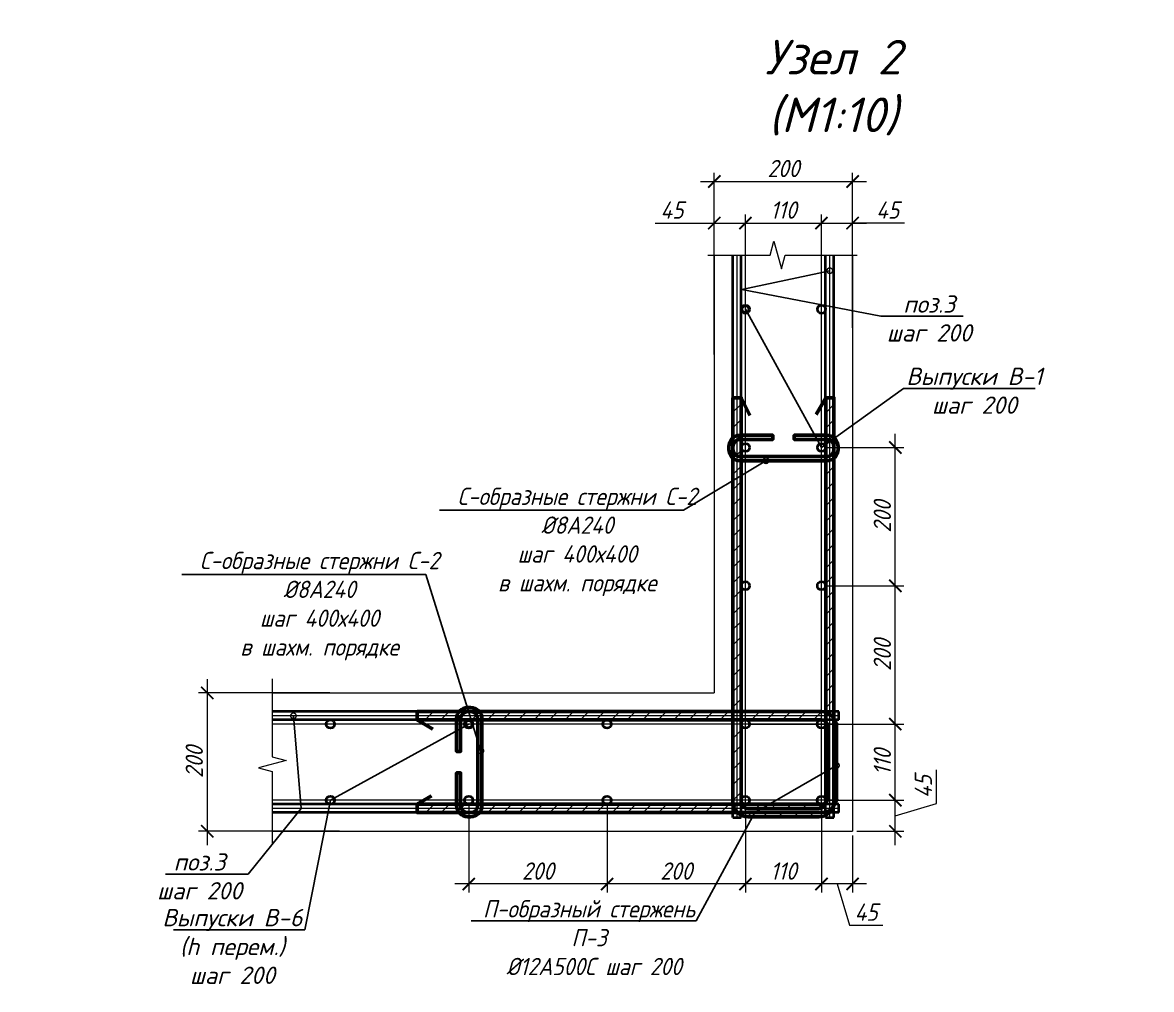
# Model space of a CAD drawing. Header units: millimetres. Extents: x 504091 to 2165846, y 135022 to 442887.
# Drawn here: x 1039479 to 1041112, y 178177 to 179576 of the extents above; entities that cross this region are included whole.
import ezdxf
from ezdxf import colors
from ezdxf.entities.mleader import LeaderData, LeaderLine
from ezdxf.math import Vec2, Vec3

# ---------------------------------------------------------------- set-up
doc = ezdxf.new("R2010")
doc.units = ezdxf.units.MM
doc.layers.get('Defpoints').update_dxf_attribs({"color": 255})
doc.layers.add('!Defpoints', color=255, linetype='Continuous', lineweight=5, plot=False)
doc.layers.add('PDF _Геометрия', color=7, linetype='Continuous')
doc.layers.add('SGRAND', color=7, linetype='Continuous')
for name, color, linetype, lineweight in [('Арматура 12', 26, 'Continuous', 50), ('Монолит тонкий', 204, 'Continuous', 9), ('Размер', 7, 'Continuous', 13), ('Размеры КР', 164, 'Continuous', 9)]:
    doc.layers.add(name, color=color, linetype=linetype, lineweight=lineweight)
doc.styles.add('GOST 2.304_new', font='isocpeur.ttf', dxfattribs={"width": 0.9, "oblique": 15})
doc.dimstyles.new('SPDS 1_10', dxfattribs={"dimscale": 10, "dimtxt": 2.5, "dimasz": 1.77, "dimexe": 1.25, "dimexo": 0.625, "dimtad": 1, "dimdec": 0, "dimrnd": 0.001, "dimtxsty": 'GOST 2.304_new', "dimblk": 'ARCHTICK', "dimcen": 2.5, "dimdle": 2, "dimclrt": 256, "dimadec": 0, "dimazin": 2, "dimtfac": 0.75, "dimtdec": 0, "dimtmove": 1, "dimatfit": 3, "dimfxl": 0, "dimtolj": 1, "dimlwd": 9, "dimlwe": 9, "dimarcsym": 0})

# ---------------------------------------------------------------- blocks, each defined once
blk = doc.blocks.new('_DotSmall')
at = {"color": 0, "linetype": 'ByBlock', "lineweight": 35, "const_width": 0.5}
blk.add_lwpolyline([(-0.0625, 0, 1), (0.0625, 0, 1)], format="xyb", close=True, dxfattribs=at)
blk = doc.blocks.new('_ArchTick')
at = {"color": 0, "linetype": 'ByBlock', "const_width": 0.15}
blk.add_lwpolyline([(-0.5, -0.5), (0.5, 0.5)], dxfattribs=at)
blk = doc.blocks.new('*D2108')
at = {"layer": 'Defpoints', "color": 0, "lineweight": 20, "transparency": 16777216}
for p in [(1040634.6, 178451.1), (1040741.3, 178451.1), (1040679.6, 178406.1)]:
    blk.add_point(p, dxfattribs=at)
at = {"layer": 'Размеры КР', "color": 0, "lineweight": 9, "transparency": 16777216}
for p, q in [((1040800.7, 178446.4), (1040800.7, 178494.9)), ((1040741.3, 178386.1), (1040741.3, 178471.1)), ((1040640.8, 178451.1), (1040753.8, 178451.1)), ((1040741.3, 178428.6), (1040800.7, 178446.4)), ((1040685.8, 178406.1), (1040753.8, 178406.1))]:
    blk.add_line(p, q, dxfattribs=at)
at = {"layer": 'Размеры КР', "color": 0, "lineweight": 9, "transparency": 16777216, "xscale": 17.7, "yscale": 17.7, "zscale": 17.7}
for p, rotation in [((1040741.3, 178451.1), 90), ((1040741.3, 178406.1), 270)]:
    blk.add_blockref('_ArchTick', p, dxfattribs=dict(at, rotation=rotation))
at = {"layer": 'Размеры КР', "lineweight": 20, "transparency": 16777216, "insert": (1040781.9, 178470.7), "char_height": 25, "attachment_point": 5, "rotation": 90, "style": 'GOST 2.304_new'}
blk.add_mtext('\\A1;45', dxfattribs=at)
blk = doc.blocks.new('*D2109')
at = {"layer": 'Defpoints', "color": 0, "lineweight": 20, "transparency": 16777216}
for p in [(1040524.6, 178561.1), (1040741.3, 178561.1), (1040634.6, 178451.1)]:
    blk.add_point(p, dxfattribs=at)
at = {"layer": 'Размеры КР', "color": 0, "lineweight": 9, "transparency": 16777216}
for p, q in [((1040741.3, 178431.1), (1040741.3, 178581.1)), ((1040530.8, 178561.1), (1040753.8, 178561.1)), ((1040640.8, 178451.1), (1040753.8, 178451.1))]:
    blk.add_line(p, q, dxfattribs=at)
at = {"layer": 'Размеры КР', "color": 0, "lineweight": 9, "transparency": 16777216, "xscale": 17.7, "yscale": 17.7, "zscale": 17.7}
for p, rotation in [((1040741.3, 178561.1), 90), ((1040741.3, 178451.1), 270)]:
    blk.add_blockref('_ArchTick', p, dxfattribs=dict(at, rotation=rotation))
at = {"layer": 'Размеры КР', "lineweight": 20, "transparency": 16777216, "insert": (1040722.6, 178506.1), "char_height": 25, "attachment_point": 5, "rotation": 90, "style": 'GOST 2.304_new'}
blk.add_mtext('\\A1;110', dxfattribs=at)
blk = doc.blocks.new('*D2110')
at = {"layer": 'Defpoints', "color": 0, "lineweight": 20, "transparency": 16777216}
for p in [(1040634.6, 178761.1), (1040741.3, 178761.1), (1040524.6, 178561.1)]:
    blk.add_point(p, dxfattribs=at)
at = {"layer": 'Размеры КР', "color": 0, "lineweight": 9, "transparency": 16777216}
for p, q in [((1040741.3, 178541.1), (1040741.3, 178781.1)), ((1040640.9, 178761.1), (1040753.8, 178761.1)), ((1040530.8, 178561.1), (1040753.8, 178561.1))]:
    blk.add_line(p, q, dxfattribs=at)
at = {"layer": 'Размеры КР', "color": 0, "lineweight": 9, "transparency": 16777216, "xscale": 17.7, "yscale": 17.7, "zscale": 17.7}
for p, rotation in [((1040741.3, 178761.1), 90), ((1040741.3, 178561.1), 270)]:
    blk.add_blockref('_ArchTick', p, dxfattribs=dict(at, rotation=rotation))
at = {"layer": 'Размеры КР', "lineweight": 20, "transparency": 16777216, "insert": (1040722.6, 178661.1), "char_height": 25, "attachment_point": 5, "rotation": 90, "style": 'GOST 2.304_new'}
blk.add_mtext('\\A1;200', dxfattribs=at)
blk = doc.blocks.new('*D2111')
at = {"layer": 'Defpoints', "color": 0, "lineweight": 20, "transparency": 16777216}
for p in [(1040634.6, 178961.1), (1040741.3, 178961.1), (1040634.6, 178761.1)]:
    blk.add_point(p, dxfattribs=at)
at = {"layer": 'Размеры КР', "color": 0, "lineweight": 9, "transparency": 16777216}
for p, q in [((1040741.3, 178741.1), (1040741.3, 178981.1)), ((1040640.9, 178961.1), (1040753.8, 178961.1)), ((1040640.9, 178761.1), (1040753.8, 178761.1))]:
    blk.add_line(p, q, dxfattribs=at)
at = {"layer": 'Размеры КР', "color": 0, "lineweight": 9, "transparency": 16777216, "xscale": 17.7, "yscale": 17.7, "zscale": 17.7}
for p, rotation in [((1040741.3, 178961.1), 90), ((1040741.3, 178761.1), 270)]:
    blk.add_blockref('_ArchTick', p, dxfattribs=dict(at, rotation=rotation))
at = {"layer": 'Размеры КР', "lineweight": 20, "transparency": 16777216, "insert": (1040722.6, 178861.1), "char_height": 25, "attachment_point": 5, "rotation": 90, "style": 'GOST 2.304_new'}
blk.add_mtext('\\A1;200', dxfattribs=at)
blk = doc.blocks.new('*D2112')
at = {"layer": 'Defpoints', "color": 0, "lineweight": 20, "transparency": 16777216}
for p in [(1040634.6, 178451.1), (1040679.6, 178406.1), (1040634.6, 178329.9)]:
    blk.add_point(p, dxfattribs=at)
at = {"layer": 'Размеры КР', "color": 0, "lineweight": 9, "transparency": 16777216}
for p, q in [((1040634.6, 178444.9), (1040634.6, 178317.4)), ((1040679.6, 178399.9), (1040679.6, 178317.4)), ((1040699.6, 178329.9), (1040614.6, 178329.9)), ((1040657.1, 178329.9), (1040674.9, 178270.5)), ((1040674.9, 178270.5), (1040723.3, 178270.5))]:
    blk.add_line(p, q, dxfattribs=at)
at = {"layer": 'Размеры КР', "color": 0, "lineweight": 9, "transparency": 16777216, "xscale": 17.7, "yscale": 17.7, "zscale": 17.7, "rotation": 180}
blk.add_blockref('_ArchTick', (1040634.6, 178329.9), dxfattribs=at)
at = {"layer": 'Размеры КР', "color": 0, "lineweight": 9, "transparency": 16777216, "xscale": 17.7, "yscale": 17.7, "zscale": 17.7}
blk.add_blockref('_ArchTick', (1040679.6, 178329.9), dxfattribs=at)
at = {"layer": 'Размеры КР', "lineweight": 20, "transparency": 16777216, "insert": (1040699.1, 178289.2), "char_height": 25, "attachment_point": 5, "style": 'GOST 2.304_new'}
blk.add_mtext('\\A1;45', dxfattribs=at)
blk = doc.blocks.new('*D2113')
at = {"layer": 'Defpoints', "color": 0, "lineweight": 20, "transparency": 16777216}
for p in [(1040524.6, 178451.1), (1040634.6, 178451.1), (1040524.6, 178329.9)]:
    blk.add_point(p, dxfattribs=at)
at = {"layer": 'Размеры КР', "color": 0, "lineweight": 9, "transparency": 16777216}
for p, q in [((1040524.6, 178444.9), (1040524.6, 178317.4)), ((1040634.6, 178444.9), (1040634.6, 178317.4)), ((1040654.6, 178329.9), (1040504.6, 178329.9))]:
    blk.add_line(p, q, dxfattribs=at)
at = {"layer": 'Размеры КР', "color": 0, "lineweight": 9, "transparency": 16777216, "xscale": 17.7, "yscale": 17.7, "zscale": 17.7, "rotation": 180}
blk.add_blockref('_ArchTick', (1040524.6, 178329.9), dxfattribs=at)
at = {"layer": 'Размеры КР', "color": 0, "lineweight": 9, "transparency": 16777216, "xscale": 17.7, "yscale": 17.7, "zscale": 17.7}
blk.add_blockref('_ArchTick', (1040634.6, 178329.9), dxfattribs=at)
at = {"layer": 'Размеры КР', "lineweight": 20, "transparency": 16777216, "insert": (1040579.6, 178348.6), "char_height": 25, "attachment_point": 5, "style": 'GOST 2.304_new'}
blk.add_mtext('\\A1;110', dxfattribs=at)
blk = doc.blocks.new('*D2114')
at = {"layer": 'Defpoints', "color": 0, "lineweight": 20, "transparency": 16777216}
for p in [(1040324.6, 178451.1), (1040524.6, 178451.1), (1040324.6, 178329.9)]:
    blk.add_point(p, dxfattribs=at)
at = {"layer": 'Размеры КР', "color": 0, "lineweight": 9, "transparency": 16777216}
for p, q in [((1040324.6, 178444.9), (1040324.6, 178317.4)), ((1040524.6, 178444.9), (1040524.6, 178317.4)), ((1040544.6, 178329.9), (1040304.6, 178329.9))]:
    blk.add_line(p, q, dxfattribs=at)
at = {"layer": 'Размеры КР', "color": 0, "lineweight": 9, "transparency": 16777216, "xscale": 17.7, "yscale": 17.7, "zscale": 17.7, "rotation": 180}
blk.add_blockref('_ArchTick', (1040324.6, 178329.9), dxfattribs=at)
at = {"layer": 'Размеры КР', "color": 0, "lineweight": 9, "transparency": 16777216, "xscale": 17.7, "yscale": 17.7, "zscale": 17.7}
blk.add_blockref('_ArchTick', (1040524.6, 178329.9), dxfattribs=at)
at = {"layer": 'Размеры КР', "lineweight": 20, "transparency": 16777216, "insert": (1040424.6, 178348.6), "char_height": 25, "attachment_point": 5, "style": 'GOST 2.304_new'}
blk.add_mtext('\\A1;200', dxfattribs=at)
blk = doc.blocks.new('*D2115')
at = {"layer": 'Defpoints', "color": 0, "lineweight": 20, "transparency": 16777216}
for p in [(1040124.6, 178451.1), (1040324.6, 178451.1), (1040124.6, 178329.9)]:
    blk.add_point(p, dxfattribs=at)
at = {"layer": 'Размеры КР', "color": 0, "lineweight": 9, "transparency": 16777216}
for p, q in [((1040124.6, 178444.9), (1040124.6, 178317.4)), ((1040324.6, 178444.9), (1040324.6, 178317.4)), ((1040344.6, 178329.9), (1040104.6, 178329.9))]:
    blk.add_line(p, q, dxfattribs=at)
at = {"layer": 'Размеры КР', "color": 0, "lineweight": 9, "transparency": 16777216, "xscale": 17.7, "yscale": 17.7, "zscale": 17.7, "rotation": 180}
blk.add_blockref('_ArchTick', (1040124.6, 178329.9), dxfattribs=at)
at = {"layer": 'Размеры КР', "color": 0, "lineweight": 9, "transparency": 16777216, "xscale": 17.7, "yscale": 17.7, "zscale": 17.7}
blk.add_blockref('_ArchTick', (1040324.6, 178329.9), dxfattribs=at)
at = {"layer": 'Размеры КР', "lineweight": 20, "transparency": 16777216, "insert": (1040224.6, 178348.6), "char_height": 25, "attachment_point": 5, "style": 'GOST 2.304_new'}
blk.add_mtext('\\A1;200', dxfattribs=at)
blk = doc.blocks.new('*D2093')
at = {"layer": 'Defpoints', "color": 0, "lineweight": 20, "transparency": 16777216}
for p in [(1040679.6, 179345.9), (1040679.6, 179128.1), (1040479.6, 179089.1)]:
    blk.add_point(p, dxfattribs=at)
at = {"layer": 'Размеры КР', "color": 0, "lineweight": 9, "transparency": 16777216}
for p, q in [((1040479.6, 179095.4), (1040479.6, 179358.4)), ((1040679.6, 179134.3), (1040679.6, 179358.4)), ((1040459.6, 179345.9), (1040699.6, 179345.9))]:
    blk.add_line(p, q, dxfattribs=at)
at = {"layer": 'Размеры КР', "color": 0, "lineweight": 9, "transparency": 16777216, "xscale": 17.7, "yscale": 17.7, "zscale": 17.7, "rotation": 180}
blk.add_blockref('_ArchTick', (1040479.6, 179345.9), dxfattribs=at)
at = {"layer": 'Размеры КР', "color": 0, "lineweight": 9, "transparency": 16777216, "xscale": 17.7, "yscale": 17.7, "zscale": 17.7}
blk.add_blockref('_ArchTick', (1040679.6, 179345.9), dxfattribs=at)
at = {"layer": 'Размеры КР', "lineweight": 20, "transparency": 16777216, "insert": (1040579.6, 179364.6), "char_height": 25, "attachment_point": 5, "style": 'GOST 2.304_new'}
blk.add_mtext('\\A1;200', dxfattribs=at)
blk = doc.blocks.new('*D2094')
at = {"layer": 'Defpoints', "color": 0, "lineweight": 20, "transparency": 16777216}
for p in [(1039929.8, 178606.2), (1039746.5, 178406.2), (1039943.9, 178406.2)]:
    blk.add_point(p, dxfattribs=at)
at = {"layer": 'Размеры КР', "color": 0, "lineweight": 9, "transparency": 16777216}
for p, q in [((1039746.5, 178626.2), (1039746.5, 178386.2)), ((1039923.6, 178606.2), (1039734, 178606.2)), ((1039937.6, 178406.2), (1039734, 178406.2))]:
    blk.add_line(p, q, dxfattribs=at)
at = {"layer": 'Размеры КР', "color": 0, "lineweight": 9, "transparency": 16777216, "xscale": 17.7, "yscale": 17.7, "zscale": 17.7}
for p, rotation in [((1039746.5, 178606.2), 90), ((1039746.5, 178406.2), 270)]:
    blk.add_blockref('_ArchTick', p, dxfattribs=dict(at, rotation=rotation))
at = {"layer": 'Размеры КР', "lineweight": 20, "transparency": 16777216, "insert": (1039727.7, 178506.2), "char_height": 25, "attachment_point": 5, "rotation": 90, "style": 'GOST 2.304_new'}
blk.add_mtext('\\A1;200', dxfattribs=at)
blk = doc.blocks.new('*D2119')
at = {"layer": 'Defpoints', "color": 0, "lineweight": 20, "transparency": 16777216}
for p in [(1040524.6, 179285.7), (1040479.6, 179239.3), (1040524.6, 179161.1)]:
    blk.add_point(p, dxfattribs=at)
at = {"layer": 'Размеры КР', "color": 0, "lineweight": 9, "transparency": 16777216}
for p, q in [((1040479.6, 179245.6), (1040479.6, 179298.2)), ((1040524.6, 179167.4), (1040524.6, 179298.2)), ((1040394.2, 179285.7), (1040479.6, 179285.7)), ((1040459.6, 179285.7), (1040544.6, 179285.7))]:
    blk.add_line(p, q, dxfattribs=at)
at = {"layer": 'Размеры КР', "color": 0, "lineweight": 9, "transparency": 16777216, "xscale": 17.7, "yscale": 17.7, "zscale": 17.7, "rotation": 180}
blk.add_blockref('_ArchTick', (1040479.6, 179285.7), dxfattribs=at)
at = {"layer": 'Размеры КР', "color": 0, "lineweight": 9, "transparency": 16777216, "xscale": 17.7, "yscale": 17.7, "zscale": 17.7}
blk.add_blockref('_ArchTick', (1040524.6, 179285.7), dxfattribs=at)
at = {"layer": 'Размеры КР', "lineweight": 20, "transparency": 16777216, "insert": (1040418.4, 179304.5), "char_height": 25, "attachment_point": 5, "style": 'GOST 2.304_new'}
blk.add_mtext('\\A1;45', dxfattribs=at)
blk = doc.blocks.new('*D2120')
at = {"layer": 'Defpoints', "color": 0, "lineweight": 20, "transparency": 16777216}
for p in [(1040634.6, 179285.7), (1040524.6, 179161.1), (1040634.6, 179161.1)]:
    blk.add_point(p, dxfattribs=at)
at = {"layer": 'Размеры КР', "color": 0, "lineweight": 9, "transparency": 16777216}
for p, q in [((1040524.6, 179167.4), (1040524.6, 179298.2)), ((1040634.6, 179167.4), (1040634.6, 179298.2)), ((1040504.6, 179285.7), (1040654.6, 179285.7))]:
    blk.add_line(p, q, dxfattribs=at)
at = {"layer": 'Размеры КР', "color": 0, "lineweight": 9, "transparency": 16777216, "xscale": 17.7, "yscale": 17.7, "zscale": 17.7, "rotation": 180}
blk.add_blockref('_ArchTick', (1040524.6, 179285.7), dxfattribs=at)
at = {"layer": 'Размеры КР', "color": 0, "lineweight": 9, "transparency": 16777216, "xscale": 17.7, "yscale": 17.7, "zscale": 17.7}
blk.add_blockref('_ArchTick', (1040634.6, 179285.7), dxfattribs=at)
at = {"layer": 'Размеры КР', "lineweight": 20, "transparency": 16777216, "insert": (1040579.6, 179304.5), "char_height": 25, "attachment_point": 5, "style": 'GOST 2.304_new'}
blk.add_mtext('\\A1;110', dxfattribs=at)
blk = doc.blocks.new('*D2121')
at = {"layer": 'Defpoints', "color": 0, "lineweight": 20, "transparency": 16777216}
for p in [(1040679.6, 179285.7), (1040679.6, 179166.8), (1040634.6, 179161.1)]:
    blk.add_point(p, dxfattribs=at)
at = {"layer": 'Размеры КР', "color": 0, "lineweight": 9, "transparency": 16777216}
for p, q in [((1040634.6, 179167.4), (1040634.6, 179298.2)), ((1040679.6, 179173), (1040679.6, 179298.2)), ((1040614.6, 179285.7), (1040699.6, 179285.7)), ((1040754.5, 179285.7), (1040679.6, 179285.7))]:
    blk.add_line(p, q, dxfattribs=at)
at = {"layer": 'Размеры КР', "color": 0, "lineweight": 9, "transparency": 16777216, "xscale": 17.7, "yscale": 17.7, "zscale": 17.7, "rotation": 180}
blk.add_blockref('_ArchTick', (1040634.6, 179285.7), dxfattribs=at)
at = {"layer": 'Размеры КР', "color": 0, "lineweight": 9, "transparency": 16777216, "xscale": 17.7, "yscale": 17.7, "zscale": 17.7}
blk.add_blockref('_ArchTick', (1040679.6, 179285.7), dxfattribs=at)
at = {"layer": 'Размеры КР', "lineweight": 20, "transparency": 16777216, "insert": (1040730.3, 179304.5), "char_height": 25, "attachment_point": 5, "style": 'GOST 2.304_new'}
blk.add_mtext('\\A1;45', dxfattribs=at)

msp = doc.modelspace()

# ---------------------------------------------------------------- hatches: boundary and pattern name
at = {"layer": 'SGRAND', "lineweight": 20}
h = msp.add_hatch(dxfattribs=at)
h.set_pattern_fill('ANSI31', color=256, scale=5)
h.set_pattern_definition([(45, (135286.738, -61264.79), (-11.22532015, 11.22532015), [])])
edge = h.paths.add_edge_path()
edge.add_arc((1040634.414, 178557.2986), 9.9, 360, 450)
edge.add_line((1040634.414, 178567.1986), (1040050.2119, 178567.1986))
edge.add_line((1040050.2119, 178567.1986), (1040050.2119, 178579.1986))
edge.add_line((1040050.2119, 178579.1986), (1040634.414, 178579.1986))
edge.add_arc((1040634.414, 178557.2986), 21.9, 0, 90, ccw=False)
edge.add_line((1040656.314, 178557.2986), (1040656.314, 178455.0309))
edge.add_arc((1040634.414, 178455.0309), 21.9, -90, 0, ccw=False)
edge.add_line((1040634.414, 178433.1309), (1040050.2119, 178433.1309))
edge.add_line((1040050.2119, 178433.1309), (1040050.2119, 178445.1309))
edge.add_line((1040050.2119, 178445.1309), (1040634.414, 178445.1309))
edge.add_arc((1040634.414, 178455.0309), 9.9, 270, 360)
edge.add_line((1040644.314, 178455.0309), (1040644.314, 178557.2986))
edge = h.paths.add_edge_path()
edge.add_arc((1040630.7731, 178448.8369), 9.9, 270, 360)
edge.add_line((1040640.6731, 178448.8369), (1040640.6731, 179033.039))
edge.add_line((1040640.6731, 179033.039), (1040652.6731, 179033.039))
edge.add_line((1040652.6731, 179033.039), (1040652.6731, 178448.8369))
edge.add_arc((1040630.7731, 178448.8369), 21.9, 270, 360, ccw=False)
edge.add_line((1040630.7731, 178426.9369), (1040528.5054, 178426.9369))
edge.add_arc((1040528.5054, 178448.8369), 21.9, 180, 270, ccw=False)
edge.add_line((1040506.6054, 178448.8369), (1040506.6054, 179033.039))
edge.add_line((1040506.6054, 179033.039), (1040518.6054, 179033.039))
edge.add_line((1040518.6054, 179033.039), (1040518.6054, 178448.8369))
edge.add_arc((1040528.5054, 178448.8369), 9.9, 180, 270)
edge.add_line((1040528.5054, 178438.9369), (1040630.7731, 178438.9369))

# ---------------------------------------------------------------- linework, layer by layer
at = {"layer": '!Defpoints', "lineweight": 15, "ltscale": 100}
for p, q in [((1040512.5809, 178426.1444), (1040512.6469, 179239.3151)), ((1040524.5809, 178426.1434), (1040524.6469, 179239.3151)), ((1040634.5809, 178426.1345), (1040634.6469, 179239.3151)), ((1040646.5809, 178426.1335), (1040646.6469, 179239.3151)), ((1040659.5793, 178573.1309), (1039840.5564, 178573.1309)), ((1040659.5793, 178561.1309), (1039840.5564, 178561.1309)), ((1040659.5793, 178451.1309), (1039840.5564, 178451.1309)), ((1040659.5793, 178439.1309), (1039840.5564, 178439.1309))]:
    msp.add_line(p, q, dxfattribs=at)
at = {"layer": 'PDF _Геометрия', "lineweight": 9}
for points in [[(1040470.3353, 179239.3151), (1040560.6154, 179239.3151), (1040565.9052, 179259.4164), (1040576.6964, 179219.4255), (1040581.9862, 179239.3151), (1040686.0512, 179239.3151)], [(1039840.5564, 178626.7544), (1039840.5564, 178513.9829), (1039860.6576, 178508.6931), (1039820.6668, 178497.902), (1039840.5564, 178492.6122), (1039840.5564, 178388.5472)]]:
    msp.add_lwpolyline(points, dxfattribs=at)
at = {"layer": 'Арматура 12', "lineweight": 53, "ltscale": 20}
for p, q in [((1040518.6054, 179033.039), (1040531.2295, 179007.5074)), ((1040640.6731, 179033.039), (1040627.1245, 179008.9381)), ((1040518.6228, 178941.9938), (1040640.1228, 178941.984)), ((1040640.1233, 178947.984), (1040518.6233, 178947.9938)), ((1040050.2119, 178567.1986), (1040072.751, 178553.7333)), ((1040137.7294, 178445.6309), (1040137.7294, 178567.1309)), ((1040143.7294, 178567.1309), (1040143.7294, 178445.6309)), ((1040050.2119, 178445.1309), (1040070.5501, 178457.5543))]:
    msp.add_line(p, q, dxfattribs=at)
for points in [[(1040630.7731, 178438.9369, 0.414213562), (1040640.6731, 178448.8369), (1040640.6731, 179033.039), (1040652.6731, 179033.039), (1040652.6731, 178448.8369, -0.414213562), (1040630.7731, 178426.9369), (1040528.5054, 178426.9369, -0.414213562), (1040506.6054, 178448.8369), (1040506.6054, 179033.039), (1040518.6054, 179033.039), (1040518.6054, 178448.8369, 0.414213562), (1040528.5054, 178438.9369)], [(1040644.314, 178557.2986, 0.414213562), (1040634.414, 178567.1986), (1040050.2119, 178567.1986), (1040050.2119, 178579.1986), (1040634.414, 178579.1986, -0.414213562), (1040656.314, 178557.2986), (1040656.314, 178455.0309, -0.414213562), (1040634.414, 178433.1309), (1040050.2119, 178433.1309), (1040050.2119, 178445.1309), (1040634.414, 178445.1309, 0.414213562), (1040644.314, 178455.0309)]]:
    msp.add_lwpolyline(points, format="xyb", close=True, dxfattribs=at)
for points in [[(1040518.8789, 178941.9938), (1040517.1228, 178941.994, -0.414213562), (1040500.6241, 178958.4953), (1040500.6245, 178962.3406, -0.414213562), (1040517.1258, 178978.8392), (1040564.0557, 178978.8354), (1040564.0552, 178972.8354), (1040517.1253, 178972.8392, 0.414213562), (1040506.6245, 178962.3401), (1040506.6241, 178958.4948, 0.414213562), (1040517.1233, 178947.994), (1040518.8794, 178947.9938)], [(1040640.3667, 178941.984), (1040642.1228, 178941.9838, 0.414213562), (1040658.6241, 178958.4825), (1040658.6245, 178962.3278, 0.414213562), (1040642.1258, 178978.8291), (1040595.1959, 178978.8329), (1040595.1954, 178972.8329), (1040642.1253, 178972.8291, -0.414213562), (1040652.6245, 178962.3282), (1040652.6241, 178958.483, -0.414213562), (1040642.1233, 178947.9838), (1040640.3671, 178947.984)], [(1040143.7294, 178566.8747), (1040143.7294, 178568.6309, 0.414213562), (1040127.2294, 178585.1309), (1040123.3841, 178585.1309, 0.414213562), (1040106.8841, 178568.6309), (1040106.8841, 178521.701), (1040112.8841, 178521.701), (1040112.8841, 178568.6309, -0.414213562), (1040123.3841, 178579.1309), (1040127.2294, 178579.1309, -0.414213562), (1040137.7294, 178568.6309), (1040137.7294, 178566.8747)], [(1040143.7294, 178445.387), (1040143.7294, 178443.6309, -0.414213562), (1040127.2294, 178427.1309), (1040123.3841, 178427.1309, -0.414213562), (1040106.8841, 178443.6309), (1040106.8841, 178490.5608), (1040112.8841, 178490.5608), (1040112.8841, 178443.6309, 0.414213562), (1040123.3841, 178433.1309), (1040127.2294, 178433.1309, 0.414213562), (1040137.7294, 178443.6309), (1040137.7294, 178445.387)]]:
    msp.add_lwpolyline(points, format="xyb", dxfattribs=at)
at = {"layer": 'Монолит тонкий', "lineweight": 15, "ltscale": 100}
for p, q in [((1040479.5793, 179239.3151), (1040479.5793, 178606.1471)), ((1040679.5793, 179239.3151), (1040679.5793, 178406.1309)), ((1039840.5564, 178606.199), (1040479.5793, 178606.1471)), ((1039840.5564, 178406.199), (1040679.5793, 178406.1309))]:
    msp.add_line(p, q, dxfattribs=at)
at = {"layer": 'Размеры КР', "lineweight": 40}
for p, q in [((1040506.5809, 178426.1449), (1040506.6469, 179239.3151)), ((1040518.5809, 178426.1439), (1040518.6469, 179239.3151)), ((1040640.5809, 178426.134), (1040640.6469, 179239.3151)), ((1040652.5809, 178426.1331), (1040652.6469, 179239.3151)), ((1040659.5793, 178579.1309), (1039840.5564, 178579.1309)), ((1040659.5793, 178567.1309), (1040659.5793, 178579.1309)), ((1040659.5793, 178567.1309), (1039840.5564, 178567.1309)), ((1040659.5793, 178445.1309), (1039840.5564, 178445.1309)), ((1040659.5793, 178433.1309), (1039840.5564, 178433.1309)), ((1040659.5793, 178433.1309), (1040659.5793, 178445.1309)), ((1040506.5809, 178426.1449), (1040518.5809, 178426.1439)), ((1040640.5809, 178426.134), (1040652.5809, 178426.1331))]:
    msp.add_line(p, q, dxfattribs=at)
for centre in [(1040524.6406, 179161.1434), (1040634.6406, 179161.1345), (1040524.6244, 178961.1434), (1040634.6244, 178961.1345), (1040524.6081, 178761.1434), (1040634.6081, 178761.1345), (1039924.5793, 178561.1309), (1040124.5793, 178561.1309), (1040324.5793, 178561.1309), (1040524.5793, 178561.1309), (1040524.5919, 178561.1434), (1040634.5793, 178561.1309), (1040634.5919, 178561.1345), (1039924.5793, 178451.1309), (1040124.5793, 178451.1309), (1040324.5793, 178451.1309), (1040524.5793, 178451.1309), (1040524.5829, 178451.1434), (1040634.5793, 178451.1309), (1040634.5829, 178451.1345)]:
    msp.add_circle(centre, 6, dxfattribs=at)

# ---------------------------------------------------------------- texts
at = {"layer": 'Размер', "ltscale": 20, "insert": (1040651.3309, 179550.6406), "char_height": 50, "width": 511.854399, "attachment_point": 2, "style": 'GOST 2.304_new', "bg_fill": 2}
msp.add_mtext('\\A1;{\\W1;Узел 2\\P(М1:10)}', dxfattribs=at)

# ---------------------------------------------------------------- dimensions: what is measured, and where the dimension line sits
at = {"layer": 'Размеры КР', "lineweight": 20}
for base, p1, p2, picture, middle in [((1040679.5793, 179345.8748), (1040479.5793, 179089.1347), (1040679.5793, 179128.0511), '*D2093', (1040579.5793, 179364.6248)), ((1040634.6406, 179285.7248), (1040524.6406, 179161.1434), (1040634.6406, 179161.1345), '*D2120', (1040579.6406, 179304.4748)), ((1040124.5793, 178329.8709), (1040324.5793, 178451.1309), (1040124.5793, 178451.1309), '*D2115', (1040224.5793, 178348.6209)), ((1040324.5793, 178329.8709), (1040524.5829, 178451.1434), (1040324.5793, 178451.1309), '*D2114', (1040424.5811, 178348.6209)), ((1040524.5829, 178329.8709), (1040634.5793, 178451.1309), (1040524.5829, 178451.1434), '*D2113', (1040579.5811, 178348.6209)), ((1040634.5793, 178329.8709), (1040679.5793, 178406.1309), (1040634.5793, 178451.1309), '*D2112', (1040681.1418, 178289.2459))]:
    dim = msp.add_linear_dim(base=base, p1=p1, p2=p2, dimstyle='SPDS 1_10', dxfattribs=at)
    dim.commit()
    dim.dimension.update_dxf_attribs({"geometry": picture, "text_midpoint": middle})
for base, p1, p2, picture, middle in [((1040524.6406, 179285.7248), (1040479.5793, 179239.3151), (1040524.6406, 179161.1434), '*D2119', (1040418.3783, 179274.4939)), ((1040679.5793, 179285.7248), (1040634.6406, 179161.1345), (1040679.5793, 179166.7525), '*D2121', (1040730.2966, 179308.3748))]:
    dim = msp.add_linear_dim(base=base, p1=p1, p2=p2, dimstyle='SPDS 1_10', dxfattribs=at)
    dim.commit()
    dim.dimension.update_dxf_attribs({"geometry": picture, "text_midpoint": middle, "dimtype": 160})
for base, p1, p2, picture, middle in [((1040741.3176, 178961.1345), (1040634.6081, 178761.1345), (1040634.6244, 178961.1345), '*D2111', (1040722.5676, 178861.1345)), ((1040741.3176, 178761.1345), (1040524.5919, 178561.1434), (1040634.6081, 178761.1345), '*D2110', (1040722.5676, 178661.139)), ((1039746.4839, 178406.1906), (1039929.8397, 178606.1917), (1039943.8537, 178406.1906), '*D2094', (1039727.7339, 178506.1912)), ((1040741.3176, 178561.1434), (1040634.5793, 178451.1309), (1040524.5919, 178561.1434), '*D2109', (1040722.5676, 178506.1372)), ((1040741.3176, 178451.1309), (1040679.5793, 178406.1309), (1040634.5793, 178451.1309), '*D2108', (1040781.9426, 178452.6934))]:
    dim = msp.add_linear_dim(base=base, p1=p1, p2=p2, angle=90, dimstyle='SPDS 1_10', dxfattribs=at)
    dim.commit()
    dim.dimension.update_dxf_attribs({"geometry": picture, "text_midpoint": middle})

# ---------------------------------------------------------------- leaders
at = {"layer": 'Размер', "ltscale": 20}
ml = msp.add_multileader_mtext('Standard', dxfattribs=at)
ml.set_content('\\A1;{\\W1;поз.3\\Pшаг 200}', color=256, style='GOST 2.304_new')
ml.set_leader_properties()
ml.set_arrow_properties(name='DOTSMALL')
ml.build(insert=Vec2(0, 0))
ml.multileader.update_dxf_attribs({"text_left_attachment_type": 6, "text_right_attachment_type": 6, "dogleg_length": 3.2, "arrow_head_size": 16})
ctx = ml.context
ctx.base_point, ctx.char_height, ctx.arrow_head_size, ctx.landing_gap_size, ctx.plane_origin = Vec3(1040723.4295, 179151.0649), 25, 16, 0, Vec3(1086545.3957, 470317.3948)
ctx.left_attachment, ctx.right_attachment, ctx.text_align_type = 6, 6, 1
notes = []
notes.append((ctx, [(0, (1, 1, 0), (1040720.2295, 179151.0649), (1, 0), 3.2, [(1, [(1040646.6451, 179216.8254), (1040519.5752, 179189.811)], 0, [])])]))
ctx.mtext.insert, ctx.mtext.width, ctx.mtext.alignment, ctx.mtext.flow_direction = Vec3(1040790.3734, 179181.0649), 511.854399, 2, 5
ml = msp.add_multileader_mtext('Standard', dxfattribs=at)
ml.set_content('\\A1;{\\W1;Выпуски В-1\\Pшаг 200}', color=256, style='GOST 2.304_new')
ml.set_leader_properties()
ml.set_arrow_properties(name='DOTSMALL')
ml.build(insert=Vec2(0, 0))
ml.multileader.update_dxf_attribs({"text_left_attachment_type": 6, "text_right_attachment_type": 6, "dogleg_length": 3.2, "arrow_head_size": 16})
ctx = ml.context
ctx.base_point, ctx.char_height, ctx.arrow_head_size, ctx.landing_gap_size, ctx.plane_origin = Vec3(1040756.541, 179046.5832), 25, 16, 0, Vec3(1086472.4986, 469860.094)
ctx.left_attachment, ctx.right_attachment, ctx.text_align_type = 6, 6, 1
notes.append((ctx, [(0, (1, 1, 0), (1040753.341, 179046.5832), (1, 0), 3.2, [(1, [(1040524.6406, 179161.1434), (1040634.6244, 178961.1345)], 0, [])])]))
ctx.mtext.insert, ctx.mtext.width, ctx.mtext.alignment, ctx.mtext.flow_direction = Vec3(1040855.7397, 179076.5832), 511.854399, 2, 5
ml = msp.add_multileader_mtext('Standard', dxfattribs=at)
ml.set_content('\\A1;С-образные стержни С-2 %%C8А240\\Pшаг 400х400\\Pв шахм. порядке ', color=256, style='GOST 2.304_new')
ml.set_leader_properties()
ml.set_arrow_properties(name='DOTSMALL')
ml.build(insert=Vec2(0, 0))
ml.multileader.update_dxf_attribs({"text_left_attachment_type": 6, "text_right_attachment_type": 6, "dogleg_length": 3.2, "arrow_head_size": 16})
ctx = ml.context
ctx.base_point, ctx.char_height, ctx.arrow_head_size, ctx.landing_gap_size, ctx.plane_origin = Vec3(1040130.9264, 178870.5178), 25, 16, 0, Vec3(1038199.9041, 208896.8186)
ctx.left_attachment, ctx.right_attachment, ctx.text_align_type = 6, 6, 1
notes.append((ctx, [(0, (1, 1, 0), (1040435.0687, 178870.5178), (-1, 0), 3.2, [(1, [(1040554.3671, 178941.9909)], 0, [])])]))
ctx.mtext.insert, ctx.mtext.rotation, ctx.mtext.width, ctx.mtext.defined_height, ctx.mtext.alignment, ctx.mtext.flow_direction = Vec3(1040281.3975, 178903.0178), 6.283185307, 345.885042, 57.9167, 2, 5
ml = msp.add_multileader_mtext('Standard', dxfattribs=at)
ml.set_content('\\A1;С-образные стержни С-2 %%C8А240\\Pшаг 400х400\\Pв шахм. порядке ', color=256, style='GOST 2.304_new')
ml.set_leader_properties()
ml.set_arrow_properties(name='DOTSMALL')
ml.build(insert=Vec2(0, 0))
ml.multileader.update_dxf_attribs({"text_left_attachment_type": 6, "text_right_attachment_type": 6, "dogleg_length": 3.2, "arrow_head_size": 16})
ctx = ml.context
ctx.base_point, ctx.char_height, ctx.arrow_head_size, ctx.landing_gap_size, ctx.plane_origin = Vec3(1039758.292, 178777.6774), 25, 16, 0, Vec3(1037827.2697, 208803.9782)
ctx.left_attachment, ctx.right_attachment, ctx.text_align_type = 6, 6, 1
notes.append((ctx, [(0, (1, 1, 0), (1040062.4343, 178777.6774), (-1, 0), 3.2, [(1, [(1040142.1305, 178522.5553)], 0, [])])]))
ctx.mtext.insert, ctx.mtext.rotation, ctx.mtext.width, ctx.mtext.defined_height, ctx.mtext.alignment, ctx.mtext.flow_direction = Vec3(1039908.7631, 178810.1774), 6.283185307, 345.885042, 57.9167, 2, 5
ml = msp.add_multileader_mtext('Standard', dxfattribs=at)
ml.set_content('\\A1;{\\W1;поз.3\\Pшаг 200}', color=256, style='GOST 2.304_new')
ml.set_leader_properties()
ml.set_arrow_properties(name='DOTSMALL')
ml.build(insert=Vec2(0, 0))
ml.multileader.update_dxf_attribs({"text_left_attachment_type": 6, "text_right_attachment_type": 6, "dogleg_length": 3.2, "arrow_head_size": 16})
ctx = ml.context
ctx.base_point, ctx.char_height, ctx.arrow_head_size, ctx.landing_gap_size, ctx.plane_origin = Vec3(1039668.4495, 178344.2967), 25, 16, 0, Vec3(1085709.4641, 469223.7372)
ctx.left_attachment, ctx.right_attachment, ctx.text_align_type = 6, 6, 1
notes.append((ctx, [(1, (1, 1, 0), (1039805.5373, 178344.2967), (-1, 0), 3.2, [(1, [(1039871.124, 178573.1309), (1039882.0806, 178439.1309)], 0, [])])]))
ctx.mtext.insert, ctx.mtext.width, ctx.mtext.alignment, ctx.mtext.flow_direction = Vec3(1039735.3934, 178374.2967), 511.854399, 2, 5
ml = msp.add_multileader_mtext('Standard', dxfattribs=at)
ml.set_content('\\A1;{\\W1;Выпуски В-6\\P(h перем.)\\Pшаг 200}', color=256, style='GOST 2.304_new')
ml.set_leader_properties()
ml.set_arrow_properties(name='DOTSMALL')
ml.build(insert=Vec2(0, 0))
ml.multileader.update_dxf_attribs({"text_left_attachment_type": 6, "text_right_attachment_type": 6, "dogleg_length": 3.2, "arrow_head_size": 16})
ctx = ml.context
ctx.base_point, ctx.char_height, ctx.arrow_head_size, ctx.landing_gap_size, ctx.plane_origin = Vec3(1039681.1127, 178263.7479), 25, 16, 0, Vec3(1085581.583, 469158.4714)
ctx.left_attachment, ctx.right_attachment, ctx.text_align_type = 6, 6, 1
notes.append((ctx, [(1, (1, 1, 0), (1039887.7101, 178263.7479), (-1, 0), 3.2, [(1, [(1040124.5793, 178561.1309), (1039924.5793, 178451.1309)], 0, [])])]))
ctx.mtext.insert, ctx.mtext.width, ctx.mtext.alignment, ctx.mtext.flow_direction = Vec3(1039782.8114, 178293.7479), 511.854399, 2, 5
ml = msp.add_multileader_mtext('Standard', dxfattribs=at)
ml.set_content('\\A1;П-образный стержень П-3\\P %%C12А500С шаг 200', color=256, style='GOST 2.304_new')
ml.set_leader_properties()
ml.set_arrow_properties(name='DOTSMALL')
ml.build(insert=Vec2(0, 0))
ml.multileader.update_dxf_attribs({"text_left_attachment_type": 6, "text_right_attachment_type": 6, "arrow_head_size": 16})
ctx = ml.context
ctx.base_point, ctx.char_height, ctx.arrow_head_size, ctx.landing_gap_size, ctx.plane_origin = Vec3(1040146.8431, 178276.4668), 25, 16, 0, Vec3(1039760.664, 190650.0131)
ctx.left_attachment, ctx.right_attachment, ctx.text_align_type = 6, 6, 1
notes.append((ctx, [(0, (1, 1, 0), (1040453.5367, 178276.4668), (-1, 0), 3.2, [(0, [(1040656.314, 178501.3939), (1040538.1676, 178433.1309)], 0, [])])]))
ctx.mtext.insert, ctx.mtext.rotation, ctx.mtext.width, ctx.mtext.alignment, ctx.mtext.flow_direction = Vec3(1040298.5899, 178306.4668), 6.283185307, 319.103181, 2, 5
for ctx, leaders in notes:
    for number, flags, end, landing, length, lines in leaders:
        leader = LeaderData()
        leader.index, (leader.has_last_leader_line, leader.has_dogleg_vector, leader.attachment_direction) = number, flags
        leader.last_leader_point, leader.dogleg_vector, leader.dogleg_length = Vec3(end), Vec3(landing), length
        for number, points, colour, breaks in lines:
            line = LeaderLine()
            line.index, line.vertices, line.color, line.breaks = number, Vec3.list(points), colors.encode_raw_color(colour), breaks
            leader.lines.append(line)
        ctx.leaders.append(leader)

doc.saveas('drawing.dxf')
